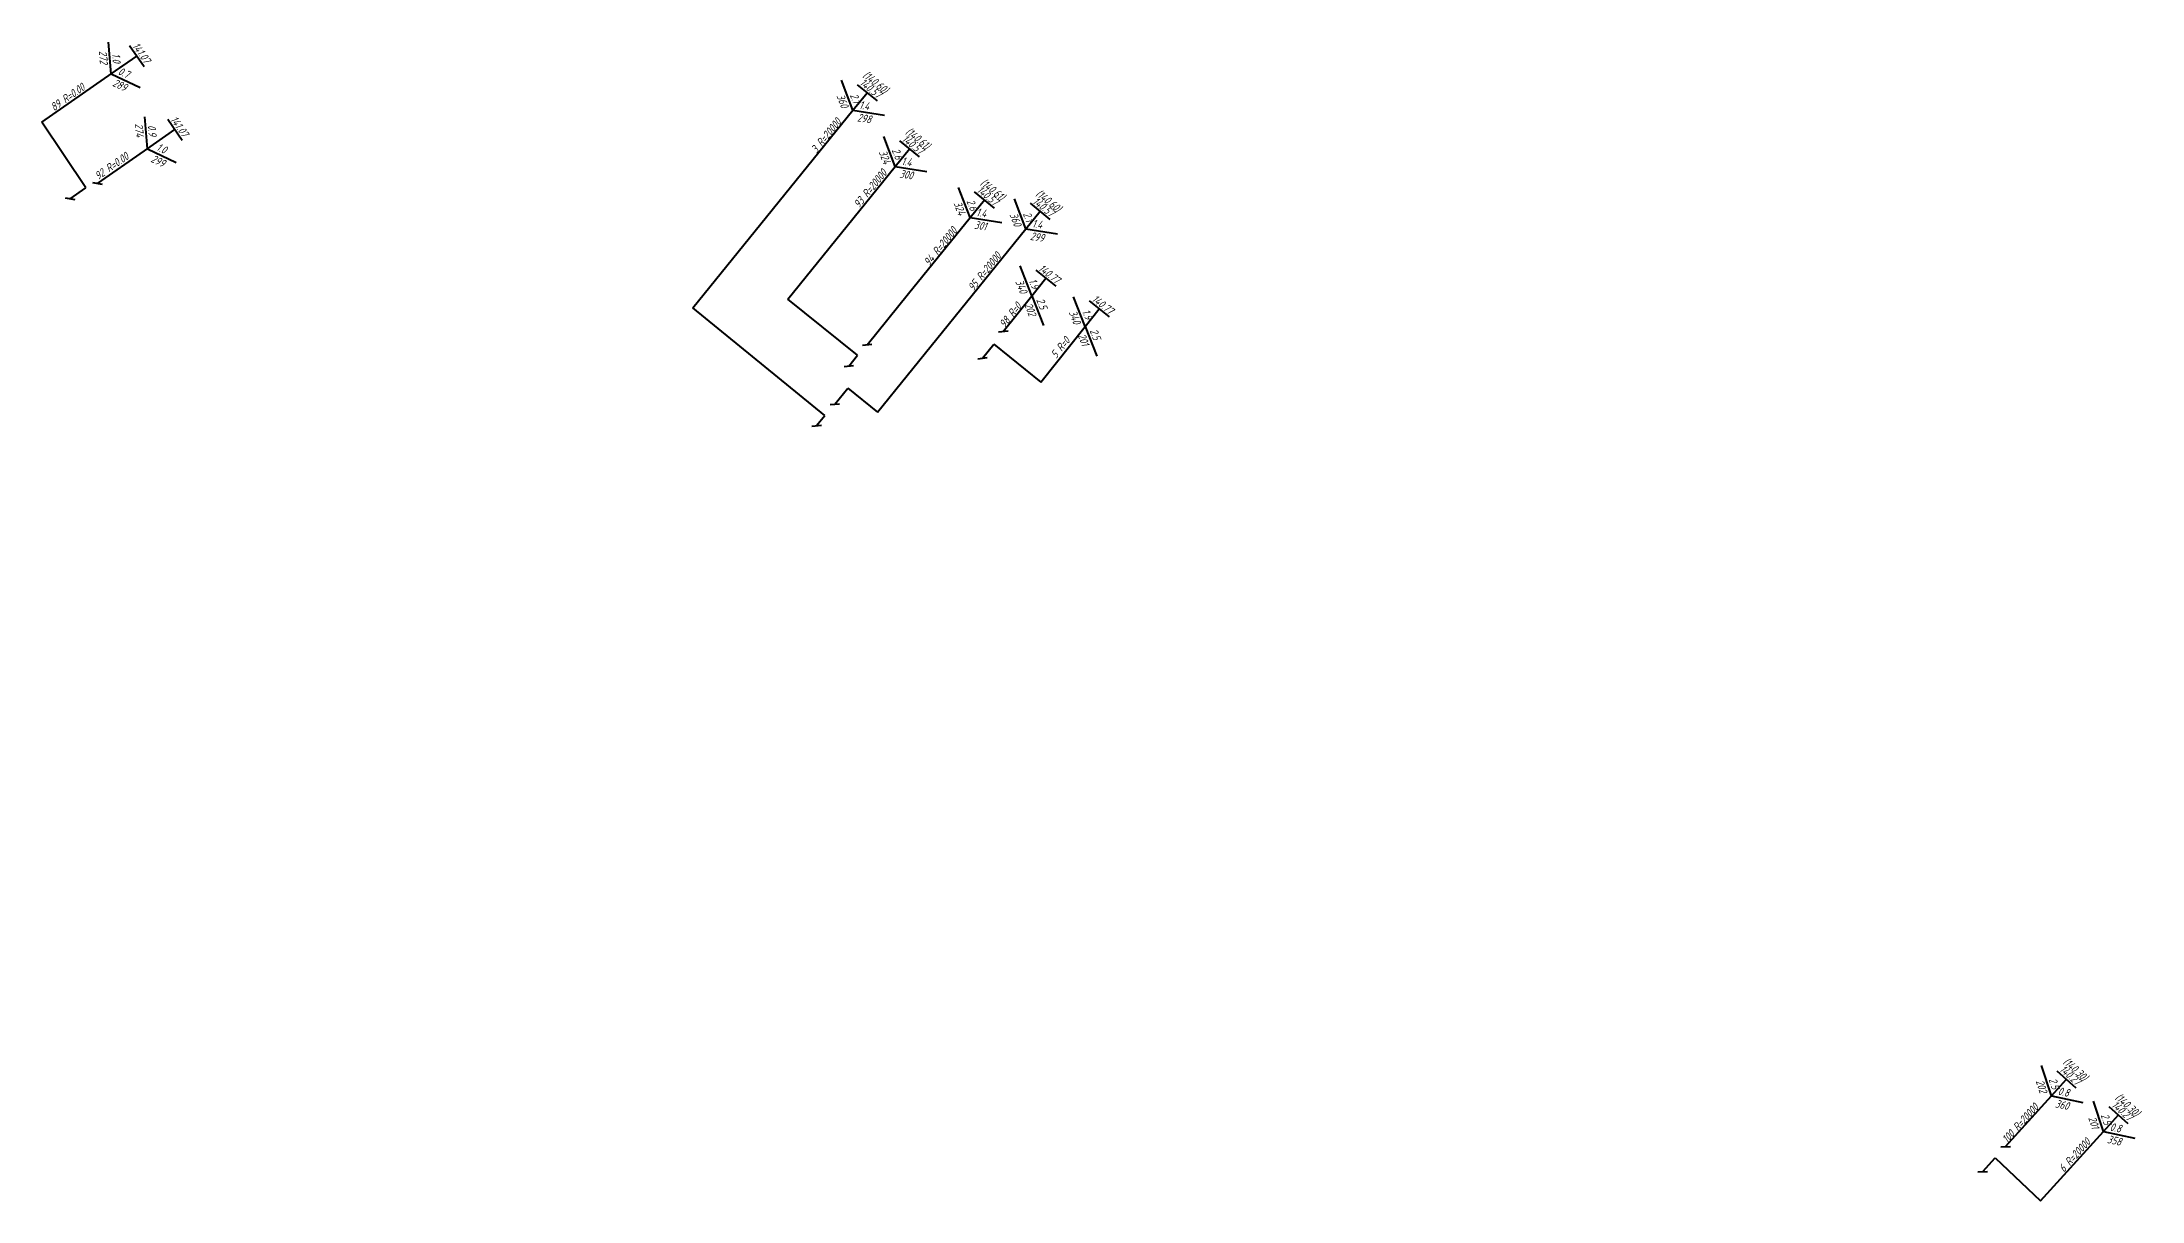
# Model space of a CAD drawing. Extents: x 10708 to 14321, y 7461 to 9444.
# Drawn here: x 12005.5 to 12333.6, y 8473.6 to 8654.7 of the extents above; entities that cross this region are included whole.
import ezdxf
from ezdxf.enums import TextEntityAlignment as Align

# ---------------------------------------------------------------- set-up
doc = ezdxf.new("R2010")
doc.units = 0
doc.styles.add('Уклоноуказатели', font='SPDS.shx', dxfattribs={"oblique": 15, "height": 2})

# ---------------------------------------------------------------- blocks, each defined once
blk = doc.blocks.new('45212122210')
at = {"color": 5, "lineweight": 40}
for p, q in [((12016.34, 8649.67), (12015.92, 8654.65)), ((12017.47, 8650.46), (12020.34, 8652.46)), ((12019.2, 8654.1), (12021.49, 8650.82)), ((12005.52, 8642.13), (12018.19, 8650.96)), ((12016.34, 8649.67), (12020.87, 8647.55)), ((12021.99, 8637.98), (12021.57, 8642.96)), ((12025.16, 8642.61), (12027.44, 8639.32)), ((12021.52, 8637.65), (12026.3, 8640.96)), ((12014.17, 8632.55), (12021.52, 8637.65)), ((12021.99, 8637.98), (12026.51, 8635.84)), ((12013.43, 8632.69), (12014.91, 8632.42)), ((12009.17, 8630.3), (12010.64, 8630.04)), ((12009.9, 8630.17), (12012.35, 8631.87))]:
    blk.add_line(p, q, dxfattribs=at)
at = {"color": 5, "lineweight": 40, "flags": 128}
blk.add_lwpolyline([(12012.35, 8631.87), (12005.52, 8642.13)], dxfattribs=at)
at = {"color": 5, "lineweight": 40, "style": 'Уклоноуказатели', "oblique": 15}
for s, rotation, p in [('272', 274.8849, (12015.83, 8651.28)), ('274', 274.7494, (12021.45, 8639.85))]:
    blk.add_text(s, height=1.25, rotation=rotation, dxfattribs=at).set_placement(p, align=Align.TOP_RIGHT)
for s, rotation, p in [('1.0', 274.8849, (12016.58, 8651.35)), ('0.9', 274.7494, (12022.2, 8639.91))]:
    blk.add_text(s, height=1.25, rotation=rotation, dxfattribs=at).set_placement(p, align=Align.RIGHT)
for rotation, p in [(304.8849, (12020.55, 8652.6)), (304.7495, (12026.5, 8641.11))]:
    blk.add_text('141.07', height=1.25, rotation=rotation, dxfattribs=at).set_placement(p, align=Align.CENTER)
for s, rotation, p in [('289', 334.8849, (12016.97, 8648.96)), ('299', 334.7495, (12022.96, 8637.1))]:
    blk.add_text(s, height=1.25, rotation=rotation, dxfattribs=at).set_placement(p, align=Align.TOP_LEFT)
for s, rotation, p in [('0.7', 334.8849, (12017.29, 8649.64)), ('1.0', 334.7495, (12023.28, 8637.78))]:
    blk.add_text(s, height=1.25, rotation=rotation, dxfattribs=at).set_placement(p)
for s, rotation, p in [('89 R=0.00', 34.8849, (12007.05, 8644.31)), ('92 R=0.00', 34.7495, (12013.95, 8633.57))]:
    blk.add_text(s, height=1.25, rotation=rotation, dxfattribs=at).set_placement(p, align=Align.MIDDLE_LEFT)

msp = doc.modelspace()

# ---------------------------------------------------------------- linework, layer by layer
at = {"color": 6, "lineweight": 40}
for p, q in [((12132.22, 8644), (12130.43, 8648.67)), ((12132.22, 8644), (12134.42, 8646.72)), ((12132.87, 8647.98), (12135.98, 8645.47)), ((12107.22, 8613.1), (12132.22, 8644)), ((12132.22, 8644), (12137.16, 8643.22)), ((12138.84, 8635.22), (12137.04, 8639.89)), ((12139.48, 8639.2), (12142.59, 8636.69)), ((12138.84, 8635.22), (12141.04, 8637.95)), ((12122.04, 8614.47), (12138.84, 8635.22)), ((12138.84, 8635.22), (12143.77, 8634.44)), ((12140.88, 8615.33), (12152.75, 8629.99)), ((12150.52, 8627.24), (12148.72, 8631.9)), ((12151.16, 8631.22), (12154.27, 8628.7)), ((12159.25, 8625.48), (12157.45, 8630.14)), ((12159.89, 8629.46), (12163, 8626.94)), ((12150.52, 8627.24), (12155.46, 8626.46)), ((12159.25, 8625.48), (12161.45, 8628.2)), ((12136.04, 8596.79), (12159.25, 8625.48)), ((12159.25, 8625.48), (12164.19, 8624.7)), ((12160.17, 8615.01), (12158.35, 8619.67)), ((12160.8, 8618.99), (12163.92, 8616.49)), ((12160.17, 8615.01), (12162.36, 8617.74)), ((12134.44, 8607.36), (12140.88, 8615.33)), ((12155.71, 8609.42), (12160.17, 8615.01)), ((12160.17, 8615.01), (12162, 8610.35)), ((12168.52, 8610.21), (12166.7, 8614.86)), ((12168.52, 8610.21), (12170.71, 8612.94)), ((12169.14, 8614.19), (12172.27, 8611.69)), ((12154.96, 8609.34), (12156.46, 8609.51)), ((12161.57, 8601.51), (12168.52, 8610.21)), ((12168.52, 8610.21), (12170.34, 8605.55)), ((12133.69, 8607.28), (12135.18, 8607.44)), ((12152.46, 8605.25), (12154.23, 8607.46)), ((12130.83, 8603.94), (12132.32, 8604.1)), ((12131.57, 8604.02), (12132.95, 8605.72)), ((12151.72, 8605.16), (12153.21, 8605.33)), ((12129.39, 8598.07), (12131.42, 8600.57)), ((12126.55, 8594.71), (12127.83, 8596.28)), ((12128.65, 8597.99), (12130.14, 8598.14)), ((12125.8, 8594.63), (12127.3, 8594.78)), ((12319.46, 8489.98), (12317.93, 8494.74)), ((12319.46, 8489.98), (12321.81, 8492.58)), ((12320.32, 8493.92), (12323.29, 8491.24)), ((12312.3, 8482.07), (12319.46, 8489.98)), ((12319.46, 8489.98), (12324.35, 8488.93)), ((12327.59, 8484.41), (12326.06, 8489.17)), ((12328.45, 8488.35), (12331.42, 8485.66)), ((12327.59, 8484.41), (12329.94, 8487.01)), ((12311.55, 8482.03), (12313.05, 8482.1)), ((12317.78, 8473.56), (12327.59, 8484.41)), ((12327.59, 8484.41), (12332.48, 8483.36)), ((12307.99, 8478.11), (12309.49, 8478.19)), ((12308.74, 8478.15), (12310.67, 8480.29))]:
    msp.add_line(p, q, dxfattribs=at)
at = {"color": 6, "lineweight": 40, "flags": 128}
for points in [[(12127.83, 8596.28), (12107.22, 8613.1)], [(12132.95, 8605.72), (12122.04, 8614.47)], [(12154.23, 8607.46), (12161.57, 8601.51)], [(12131.42, 8600.57), (12136.04, 8596.79)], [(12310.67, 8480.29), (12317.78, 8473.56)]]:
    msp.add_lwpolyline(points, dxfattribs=at)

# ---------------------------------------------------------------- block references
msp.add_blockref('45212122210', (0, 0))

# ---------------------------------------------------------------- texts
at = {"color": 6, "lineweight": 40, "style": 'Уклоноуказатели', "oblique": 15}
for s, rotation, p in [('140.57', 321.0261, (12134.58, 8646.92)), ('(140.60)', 321.0261, (12135.37, 8647.89)), ('140.57', 321.0261, (12141.19, 8638.14)), ('(140.61)', 321.0261, (12141.98, 8639.11)), ('(140.61)', 321.0261, (12153.66, 8631.12)), ('140.57', 321.0261, (12152.88, 8630.15)), ('140.57', 321.0261, (12161.61, 8628.39)), ('(140.60)', 321.0261, (12162.39, 8629.36)), ('140.77', 321.3674, (12162.52, 8617.94)), ('140.77', 321.3674, (12170.86, 8613.14)), ('140.27', 317.8773, (12321.98, 8492.76)), ('(140.30)', 317.8773, (12322.81, 8493.69)), ('140.27', 317.8887, (12330.11, 8487.19)), ('(140.30)', 317.8887, (12330.94, 8488.12))]:
    msp.add_text(s, height=1.25, rotation=rotation, dxfattribs=at).set_placement(p, align=Align.CENTER)
for s, rotation, p in [('360', 291.0261, (12131.56, 8644.68)), ('324', 291.0261, (12138.17, 8635.9)), ('324', 291.0261, (12149.86, 8627.91)), ('360', 291.0261, (12158.59, 8626.15)), ('340', 291.3674, (12159.51, 8615.68)), ('340', 291.3674, (12167.86, 8610.88)), ('202', 287.8773, (12318.84, 8490.69)), ('201', 287.8887, (12326.97, 8485.12))]:
    msp.add_text(s, height=1.25, rotation=rotation, dxfattribs=at).set_placement(p, align=Align.TOP_RIGHT)
for s, rotation, p in [('2.1', 291.0261, (12132.26, 8644.95)), ('2.6', 291.0261, (12138.87, 8636.17)), ('2.6', 291.0261, (12150.56, 8628.18)), ('2.1', 291.0261, (12159.29, 8626.42)), ('1.9', 291.3674, (12160.21, 8615.95)), ('1.9', 291.3674, (12168.55, 8611.15)), ('2.5', 287.8773, (12319.55, 8490.92)), ('2.5', 287.8887, (12327.68, 8485.35))]:
    msp.add_text(s, height=1.25, rotation=rotation, dxfattribs=at).set_placement(p, align=Align.RIGHT)
for s, rotation, p in [('1.4', 351.0261, (12133.14, 8644.24)), ('1.4', 351.0261, (12139.75, 8635.46)), ('1.4', 351.0261, (12151.43, 8627.47)), ('1.4', 351.0261, (12160.16, 8625.71)), ('2.5', 291.3674, (12160.84, 8614.34)), ('2.5', 291.3674, (12169.19, 8609.54)), ('0.8', 347.8773, (12320.39, 8490.17)), ('0.8', 347.8887, (12328.52, 8484.59))]:
    msp.add_text(s, height=1.25, rotation=rotation, dxfattribs=at).set_placement(p)
for s, rotation, p in [('3 R=20000', 51.0261, (12126.04, 8637.56)), ('93 R=20000', 51.0261, (12132.7, 8629)), ('94 R=20000', 51.0261, (12143.65, 8619.94)), ('95 R=20000', 51.0261, (12150.54, 8616.02)), ('98 R=0', 51.3674, (12155.44, 8610.28)), ('5 R=0', 51.3674, (12163.5, 8605.51)), ('100 R=20000', 47.8773, (12312.08, 8482.94)), ('6 R=20000', 47.8887, (12320.96, 8478.37))]:
    msp.add_text(s, height=1.25, rotation=rotation, dxfattribs=at).set_placement(p, align=Align.MIDDLE_LEFT)
for s, rotation, p in [('298', 351.0261, (12133.02, 8643.5)), ('300', 351.0261, (12139.63, 8634.72)), ('301', 351.0261, (12151.31, 8626.73)), ('299', 351.0261, (12160.04, 8624.97)), ('202', 291.3674, (12160.14, 8614.07)), ('201', 291.3674, (12168.49, 8609.26)), ('360', 347.8773, (12320.23, 8489.43)), ('358', 347.8887, (12328.36, 8483.86))]:
    msp.add_text(s, height=1.25, rotation=rotation, dxfattribs=at).set_placement(p, align=Align.TOP_LEFT)

doc.saveas('drawing.dxf')
